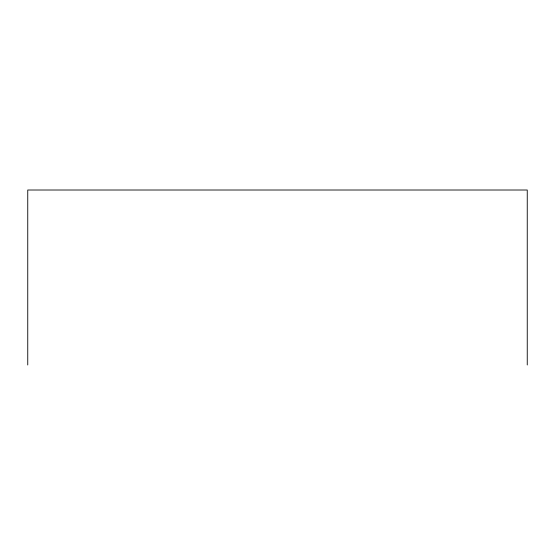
<?xml version="1.0" encoding="UTF-8"?>
<svg xmlns="http://www.w3.org/2000/svg" width="555" height="555" viewBox="0 0 555 555"><rect width="100%" height="100%" fill="white"/><g stroke="black" fill="none" stroke-linecap="round" stroke-linejoin="round"><path stroke-width="0.83" d="M527.25 364.989L527.25 190.011L27.75 190.011L27.75 364.989"/></g></svg>
